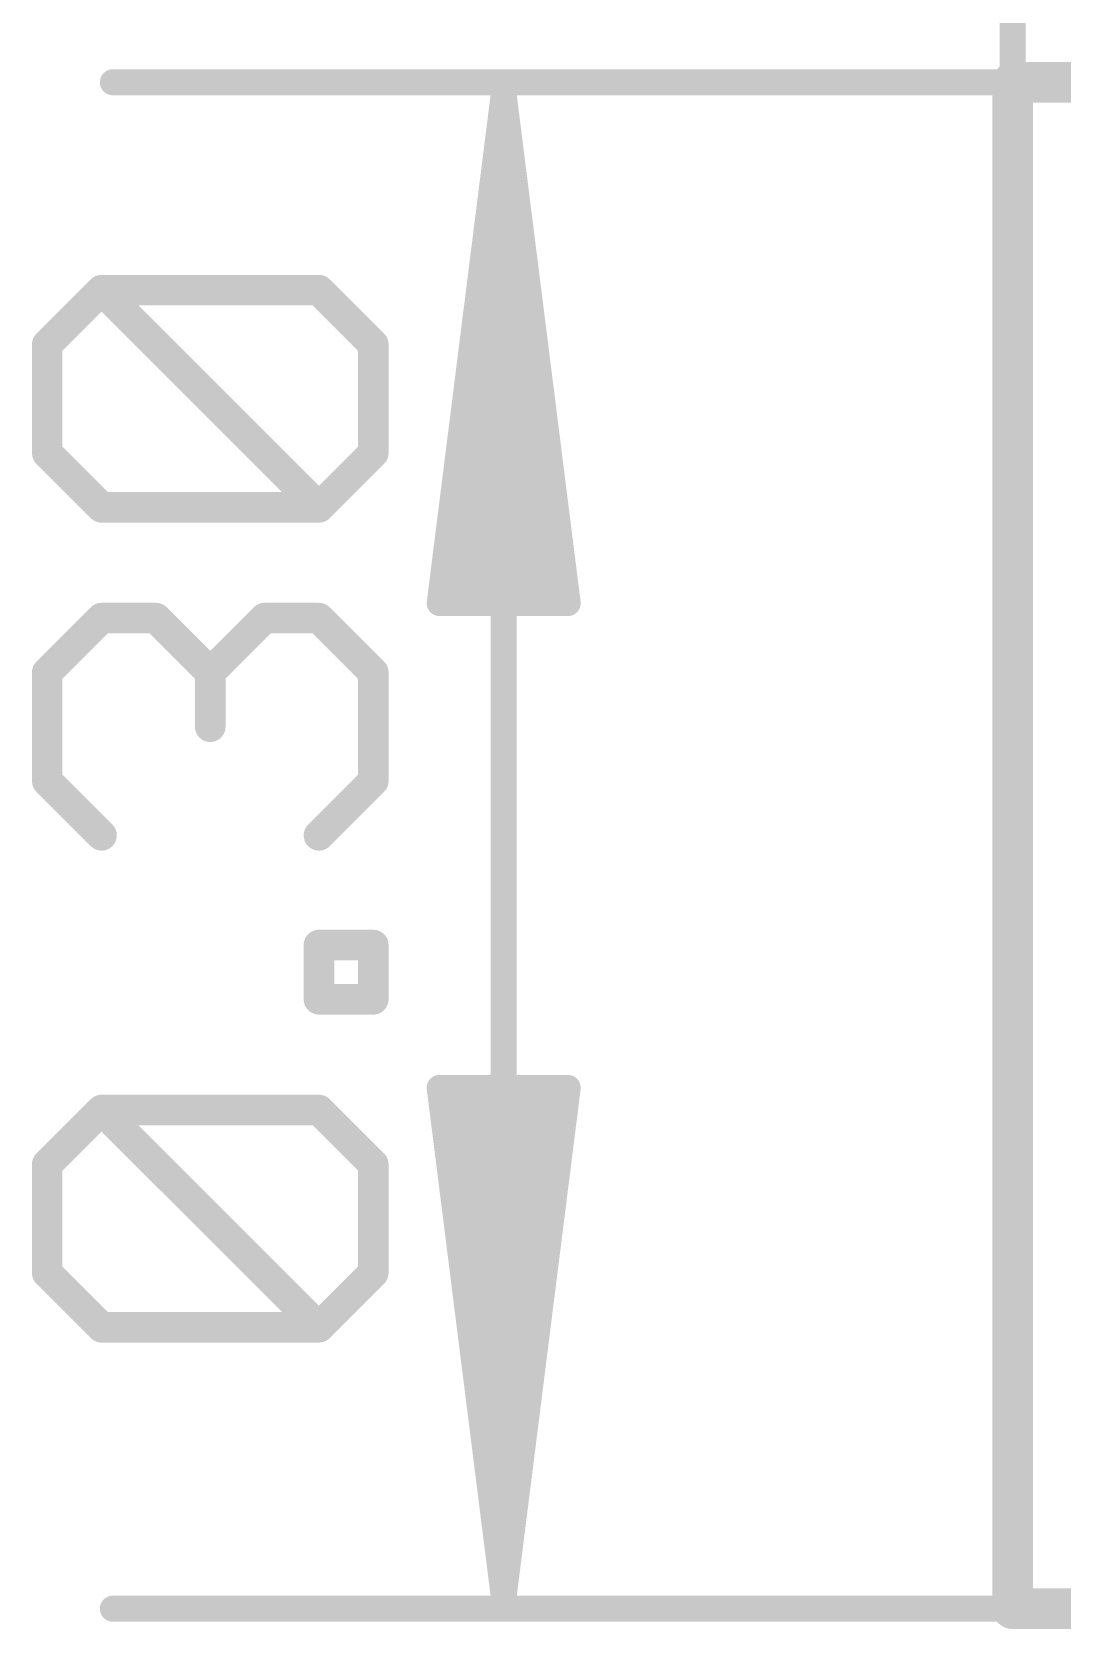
# Model space of a CAD drawing. Extents: x -37 to 70, y -12 to 15.
# Drawn here: x -4.89 to 0.25, y -0.1 to 7.87 of the extents above; entities that cross this region are included whole.
import ezdxf

# ---------------------------------------------------------------- set-up
doc = ezdxf.new("R2010")
doc.units = 0
doc.layers.add('20', color=53, linetype='CONTINUOUS')
doc.layers.add('47', color=253, linetype='CONTINUOUS')

msp = doc.modelspace()

# ---------------------------------------------------------------- linework, layer by layer
at = {"layer": '20', "const_width": 0.2032}
for points in [[(0, 0), (0, 7.62)], [(0, 7.62), (22.86, 7.62)], [(22.86, 0), (0, 0)]]:
    msp.add_lwpolyline(points, dxfattribs=at)
at = {"layer": '20', "const_width": 0.1016}
for points in [[(0.0508, 7.62, 1), (-0.0508, 7.62)], [(0, 7.6708, 1), (0, 7.5692)], [(0, 0.0508, 1), (0, -0.0508)], [(-0.0508, 0, 1), (0.0508, 0)]]:
    msp.add_lwpolyline(points, format="xyb", dxfattribs=at)
at = {"layer": '47'}
for points, const_width in [([(0, 7.62), (0, 12.11)], 0.13), ([(0, 7.62), (-4.49, 7.62)], 0.13), ([(-2.54, 7.555), (-2.8592, 5.02)], 0.13), ([(-2.54, 7.555), (-2.8, 5.02)], 0.13), ([(-2.54, 7.555), (-2.67, 5.02)], 0.13), ([(-2.54, 0.065), (-2.54, 7.555)], 0.13), ([(-2.2208, 5.02), (-2.54, 7.555)], 0.13), ([(-2.41, 5.02), (-2.54, 7.555)], 0.13), ([(-2.28, 5.02), (-2.54, 7.555)], 0.13), ([(-4.8177, 6.3112), (-4.5465, 6.5824)], 0.1524), ([(-4.5465, 6.5824), (-3.4619, 6.5824)], 0.1524), ([(-3.4619, 5.4977), (-4.5465, 6.5824)], 0.1524), ([(-3.4619, 6.5824), (-3.1907, 6.3112)], 0.1524), ([(-4.8177, 5.7689), (-4.8177, 6.3112)], 0.1524), ([(-3.1907, 6.3112), (-3.1907, 5.7689)], 0.1524), ([(-4.5465, 5.4977), (-4.8177, 5.7689)], 0.1524), ([(-3.1907, 5.7689), (-3.4619, 5.4977)], 0.1524), ([(-3.4619, 5.4977), (-4.5465, 5.4977)], 0.1524), ([(-2.8592, 5.02), (-2.2208, 5.02)], 0.13), ([(-4.8177, 4.674), (-4.5465, 4.9452)], 0.1524), ([(-4.5465, 4.9452), (-4.2754, 4.9452)], 0.1524), ([(-4.2754, 4.9452), (-4.0042, 4.674)], 0.1524), ([(-4.0042, 4.674), (-3.733, 4.9452)], 0.1524), ([(-3.733, 4.9452), (-3.4619, 4.9452)], 0.1524), ([(-3.4619, 4.9452), (-3.1907, 4.674)], 0.1524), ([(-4.8177, 4.1317), (-4.8177, 4.674)], 0.1524), ([(-4.0042, 4.674), (-4.0042, 4.4029)], 0.1524), ([(-3.1907, 4.674), (-3.1907, 4.1317)], 0.1524), ([(-4.5465, 3.8605), (-4.8177, 4.1317)], 0.1524), ([(-3.1907, 4.1317), (-3.4619, 3.8605)], 0.1524), ([(-3.4619, 3.042), (-3.4619, 3.3131)], 0.1524), ([(-3.4619, 3.3131), (-3.1907, 3.3131)], 0.1524), ([(-3.1907, 3.3131), (-3.1907, 3.042)], 0.1524), ([(-3.1907, 3.042), (-3.4619, 3.042)], 0.1524), ([(-2.54, 0.065), (-2.8592, 2.6)], 0.13), ([(-2.8592, 2.6), (-2.2208, 2.6)], 0.13), ([(-2.54, 0.065), (-2.8, 2.6)], 0.13), ([(-2.54, 0.065), (-2.67, 2.6)], 0.13), ([(-2.2208, 2.6), (-2.54, 0.065)], 0.13), ([(-2.41, 2.6), (-2.54, 0.065)], 0.13), ([(-2.28, 2.6), (-2.54, 0.065)], 0.13), ([(-4.8177, 2.2183), (-4.5465, 2.4895)], 0.1524), ([(-4.5465, 2.4895), (-3.4619, 2.4895)], 0.1524), ([(-3.4619, 1.4048), (-4.5465, 2.4895)], 0.1524), ([(-3.4619, 2.4895), (-3.1907, 2.2183)], 0.1524), ([(-4.8177, 1.676), (-4.8177, 2.2183)], 0.1524), ([(-3.1907, 2.2183), (-3.1907, 1.676)], 0.1524), ([(-4.5465, 1.4048), (-4.8177, 1.676)], 0.1524), ([(-3.1907, 1.676), (-3.4619, 1.4048)], 0.1524), ([(-3.4619, 1.4048), (-4.5465, 1.4048)], 0.1524), ([(0, 0), (-4.49, 0)], 0.13)]:
    msp.add_lwpolyline(points, dxfattribs=dict(at, const_width=const_width))
for points, const_width in [([(-4.49, 7.6525, 1), (-4.49, 7.5875)], 0.065), ([(0, 7.5875, 1), (0, 7.6525)], 0.065), ([(-2.5075, 7.555, 1), (-2.5725, 7.555)], 0.065), ([(-2.5078, 7.5591, 1), (-2.5722, 7.5509)], 0.065), ([(-2.5075, 7.5533, 1), (-2.5725, 7.5567)], 0.065), ([(-2.5075, 7.5567, 1), (-2.5725, 7.5533)], 0.065), ([(-2.5077, 7.5583, 1), (-2.5723, 7.5517)], 0.065), ([(-2.5077, 7.5517, 1), (-2.5723, 7.5583)], 0.065), ([(-2.5078, 7.5509, 1), (-2.5722, 7.5591)], 0.065), ([(-0.0325, 7.62, 1), (0.0325, 7.62)], 0.065), ([(-4.5196, 6.6093, 1), (-4.5735, 6.5554)], 0.0762), ([(-4.5465, 6.6205, 1), (-4.5465, 6.5443)], 0.0762), ([(-4.5196, 6.5554, 1), (-4.5735, 6.6093)], 0.0762), ([(-3.4349, 6.6093, 1), (-3.4888, 6.5554)], 0.0762), ([(-3.4619, 6.5443, 1), (-3.4619, 6.6205)], 0.0762), ([(-4.7796, 6.3112, 1), (-4.8558, 6.3112)], 0.0762), ([(-3.1526, 6.3112, 1), (-3.2288, 6.3112)], 0.0762), ([(-4.8446, 6.3381, 1), (-4.7907, 6.2843)], 0.0762), ([(-3.2176, 6.2843, 1), (-3.1638, 6.3381)], 0.0762), ([(-4.7907, 5.7958, 1), (-4.8446, 5.7419)], 0.0762), ([(-3.1638, 5.7419, 1), (-3.2176, 5.7958)], 0.0762), ([(-4.8558, 5.7689, 1), (-4.7796, 5.7689)], 0.0762), ([(-3.2288, 5.7689, 1), (-3.1526, 5.7689)], 0.0762), ([(-4.5465, 5.5358, 1), (-4.5465, 5.4596)], 0.0762), ([(-4.5735, 5.4708, 1), (-4.5196, 5.5246)], 0.0762), ([(-3.4888, 5.5246, 1), (-3.4349, 5.4708)], 0.0762), ([(-3.4888, 5.4708, 1), (-3.4349, 5.5246)], 0.0762), ([(-3.4619, 5.4596, 1), (-3.4619, 5.5358)], 0.0762), ([(-2.8915, 5.0241, 1), (-2.827, 5.0159)], 0.065), ([(-2.8592, 5.0525, 1), (-2.8592, 4.9875)], 0.065), ([(-2.8323, 5.0233, 1), (-2.7677, 5.0167)], 0.065), ([(-2.7025, 5.0217, 1), (-2.6375, 5.0183)], 0.065), ([(-2.4425, 5.0183, 1), (-2.3775, 5.0217)], 0.065), ([(-2.3123, 5.0167, 1), (-2.2477, 5.0233)], 0.065), ([(-2.253, 5.0159, 1), (-2.1885, 5.0241)], 0.065), ([(-2.2208, 4.9875, 1), (-2.2208, 5.0525)], 0.065), ([(-4.5465, 4.9833, 1), (-4.5465, 4.9071)], 0.0762), ([(-4.5196, 4.9183, 1), (-4.5735, 4.9721)], 0.0762), ([(-4.2484, 4.9721, 1), (-4.3023, 4.9183)], 0.0762), ([(-4.2754, 4.9071, 1), (-4.2754, 4.9833)], 0.0762), ([(-3.733, 4.9833, 1), (-3.733, 4.9071)], 0.0762), ([(-3.7061, 4.9183, 1), (-3.76, 4.9721)], 0.0762), ([(-3.4349, 4.9721, 1), (-3.4888, 4.9183)], 0.0762), ([(-3.4619, 4.9071, 1), (-3.4619, 4.9833)], 0.0762), ([(-4.7796, 4.674, 1), (-4.8558, 4.674)], 0.0762), ([(-4.8446, 4.701, 1), (-4.7907, 4.6471)], 0.0762), ([(-3.9661, 4.674, 1), (-4.0423, 4.674)], 0.0762), ([(-4.0311, 4.701, 1), (-3.9773, 4.6471)], 0.0762), ([(-4.0311, 4.6471, 1), (-3.9773, 4.701)], 0.0762), ([(-3.1526, 4.674, 1), (-3.2288, 4.674)], 0.0762), ([(-3.2176, 4.6471, 1), (-3.1638, 4.701)], 0.0762), ([(-4.0423, 4.4029, 1), (-3.9661, 4.4029)], 0.0762), ([(-4.8558, 4.1317, 1), (-4.7796, 4.1317)], 0.0762), ([(-4.7907, 4.1586, 1), (-4.8446, 4.1048)], 0.0762), ([(-3.2288, 4.1317, 1), (-3.1526, 4.1317)], 0.0762), ([(-3.1638, 4.1048, 1), (-3.2176, 4.1586)], 0.0762), ([(-4.5735, 3.8336, 1), (-4.5196, 3.8875)], 0.0762), ([(-3.4888, 3.8875, 1), (-3.4349, 3.8336)], 0.0762), ([(-3.4238, 3.3131, 1), (-3.5, 3.3131)], 0.0762), ([(-3.4619, 3.3512, 1), (-3.4619, 3.275)], 0.0762), ([(-3.1526, 3.3131, 1), (-3.2288, 3.3131)], 0.0762), ([(-3.1907, 3.275, 1), (-3.1907, 3.3512)], 0.0762), ([(-3.4619, 3.0801, 1), (-3.4619, 3.0039)], 0.0762), ([(-3.1907, 3.0039, 1), (-3.1907, 3.0801)], 0.0762), ([(-3.5, 3.042, 1), (-3.4238, 3.042)], 0.0762), ([(-3.2288, 3.042, 1), (-3.1526, 3.042)], 0.0762), ([(-2.827, 2.6041, 1), (-2.8915, 2.5959)], 0.065), ([(-2.8592, 2.6325, 1), (-2.8592, 2.5675)], 0.065), ([(-2.7677, 2.6033, 1), (-2.8323, 2.5967)], 0.065), ([(-2.6375, 2.6017, 1), (-2.7025, 2.5983)], 0.065), ([(-2.3775, 2.5983, 1), (-2.4425, 2.6017)], 0.065), ([(-2.2477, 2.5967, 1), (-2.3123, 2.6033)], 0.065), ([(-2.1885, 2.5959, 1), (-2.253, 2.6041)], 0.065), ([(-2.2208, 2.5675, 1), (-2.2208, 2.6325)], 0.065), ([(-4.5196, 2.5164, 1), (-4.5735, 2.4625)], 0.0762), ([(-4.5465, 2.5276, 1), (-4.5465, 2.4514)], 0.0762), ([(-4.5196, 2.4625, 1), (-4.5735, 2.5164)], 0.0762), ([(-3.4349, 2.5164, 1), (-3.4888, 2.4625)], 0.0762), ([(-3.4619, 2.4514, 1), (-3.4619, 2.5276)], 0.0762), ([(-4.7796, 2.2183, 1), (-4.8558, 2.2183)], 0.0762), ([(-4.8446, 2.2452, 1), (-4.7907, 2.1914)], 0.0762), ([(-3.1526, 2.2183, 1), (-3.2288, 2.2183)], 0.0762), ([(-3.2176, 2.1914, 1), (-3.1638, 2.2452)], 0.0762), ([(-4.7907, 1.7029, 1), (-4.8446, 1.649)], 0.0762), ([(-4.8558, 1.676, 1), (-4.7796, 1.676)], 0.0762), ([(-3.2288, 1.676, 1), (-3.1526, 1.676)], 0.0762), ([(-3.1638, 1.649, 1), (-3.2176, 1.7029)], 0.0762), ([(-4.5465, 1.4429, 1), (-4.5465, 1.3667)], 0.0762), ([(-4.5735, 1.3779, 1), (-4.5196, 1.4318)], 0.0762), ([(-3.4888, 1.4318, 1), (-3.4349, 1.3779)], 0.0762), ([(-3.4888, 1.3779, 1), (-3.4349, 1.4318)], 0.0762), ([(-3.4619, 1.3667, 1), (-3.4619, 1.4429)], 0.0762), ([(-2.5722, 0.0691, 1), (-2.5078, 0.0609)], 0.065), ([(-2.5723, 0.0683, 1), (-2.5077, 0.0617)], 0.065), ([(-2.5725, 0.0633, 1), (-2.5075, 0.0667)], 0.065), ([(-2.5725, 0.0667, 1), (-2.5075, 0.0633)], 0.065), ([(-2.5725, 0.065, 1), (-2.5075, 0.065)], 0.065), ([(-2.5723, 0.0617, 1), (-2.5077, 0.0683)], 0.065), ([(-2.5722, 0.0609, 1), (-2.5078, 0.0691)], 0.065), ([(-4.49, 0.0325, 1), (-4.49, -0.0325)], 0.065), ([(0, -0.0325, 1), (0, 0.0325)], 0.065)]:
    msp.add_lwpolyline(points, format="xyb", dxfattribs=dict(at, const_width=const_width))

doc.saveas('drawing.dxf')
